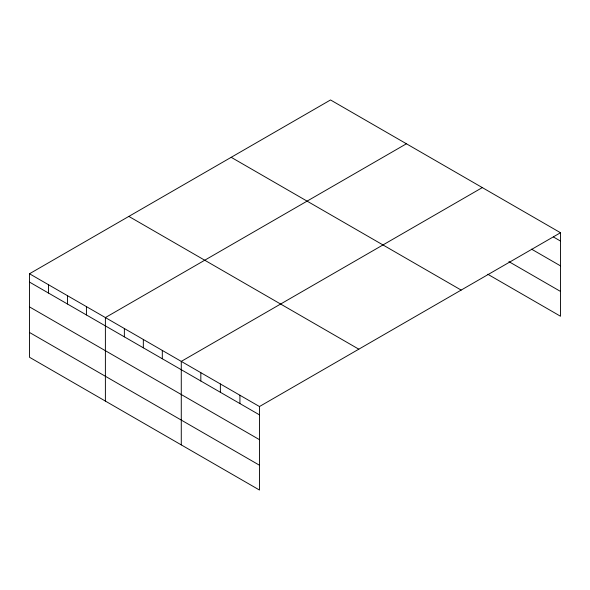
<?xml version="1.0" encoding="UTF-8"?>
<svg xmlns="http://www.w3.org/2000/svg" width="590" height="590" viewBox="0 0 590 590"><rect width="100%" height="100%" fill="white"/><g stroke="black" fill="none" stroke-linecap="round" stroke-linejoin="round"><path stroke-width="0.89" d="M560.5 232.733L330.533 99.961L29.5 273.76L29.5 357.267L259.467 490.039L259.467 406.532L560.5 232.733L560.5 316.24L487.783 274.254M406.422 143.776L105.389 317.575L105.389 401.082M482.31 187.591L181.278 361.39L181.278 444.897M553.464 236.996L560.5 241.059M531.568 249.164L560.5 265.869M508.897 261.636L560.5 291.431M231.192 157.316L461.159 290.088M128.841 216.405L358.808 349.177M29.5 273.76L259.467 406.532M29.5 282.086L259.467 414.858M29.5 306.896L259.467 439.668M29.5 332.458L259.467 465.23M239.924 395.248L239.924 403.575M220.372 383.957L220.372 392.291M200.829 372.673L200.829 381M162.309 350.438L162.309 358.764M143.333 339.479L143.333 347.812M124.365 328.527L124.365 336.853M86.42 306.623L86.42 314.949M67.444 295.664L67.444 303.998M48.476 284.712L48.476 293.038"/></g></svg>
